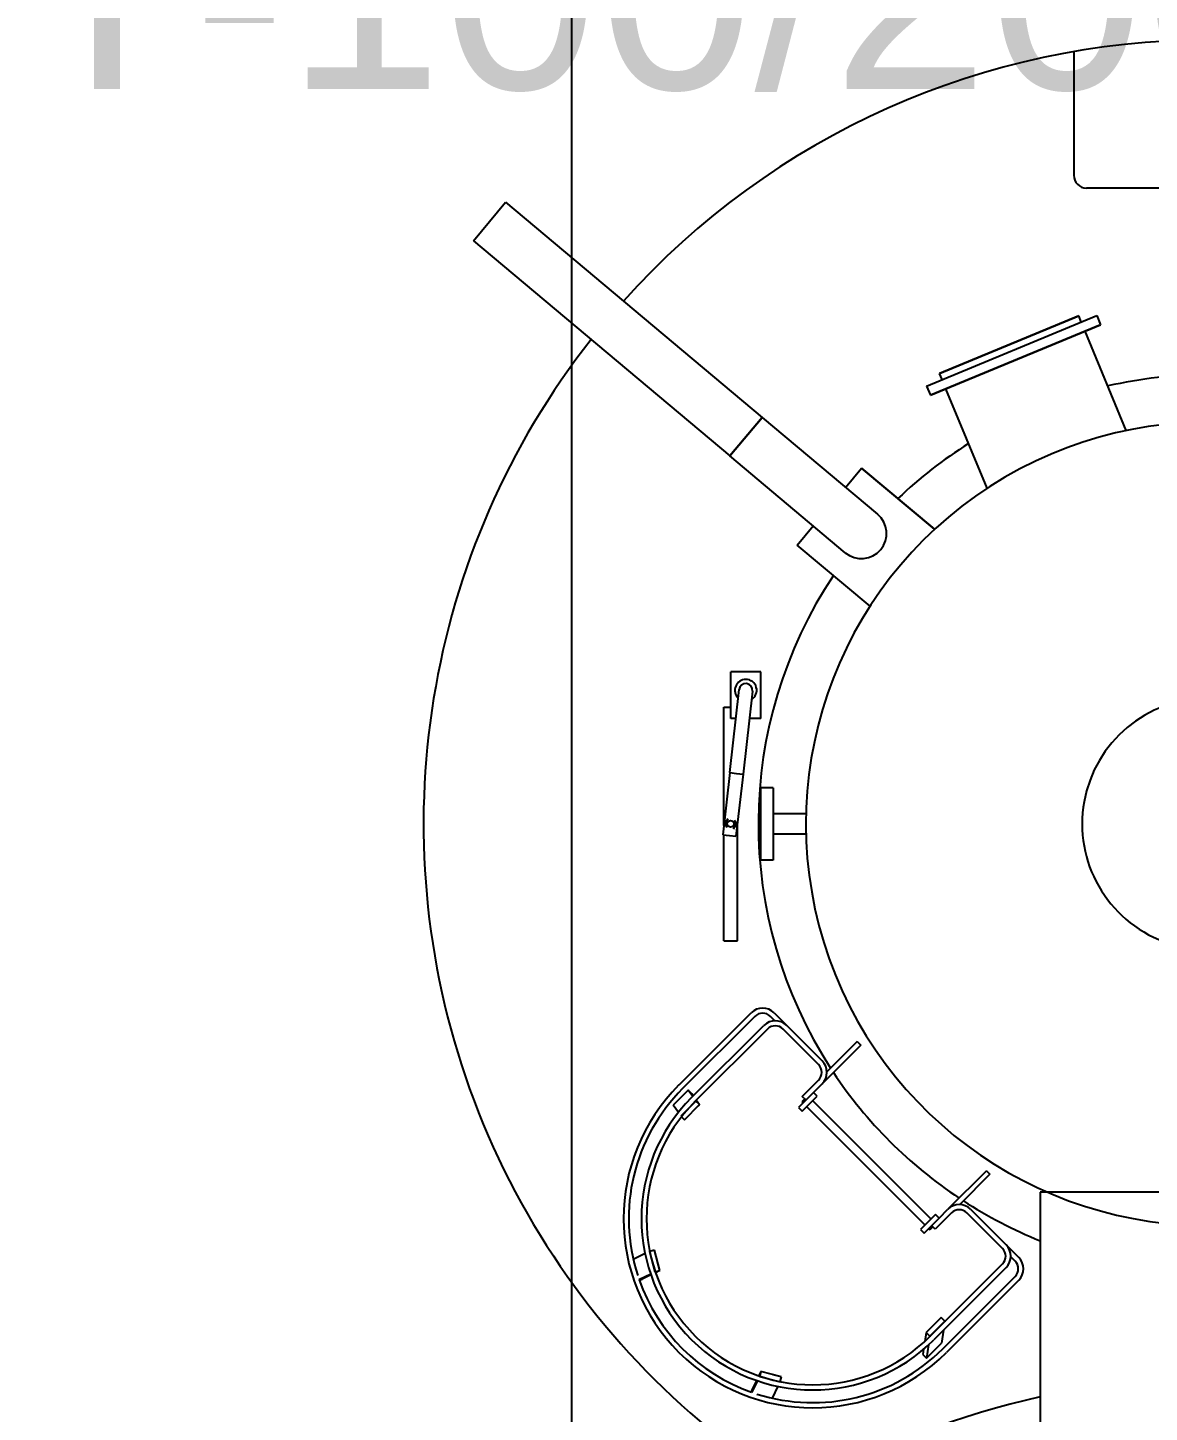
# Model space of a CAD drawing. Header units: inches. Extents: x 517790 to 538444, y 301815 to 302461.
# Drawn here: x 517870.025 to 517873.486, y 302331.443 to 302335.717 of the extents above; entities that cross this region are included whole.
import ezdxf

# ---------------------------------------------------------------- set-up
doc = ezdxf.new("R2010")
doc.units = ezdxf.units.IN
doc.header["$MEASUREMENT"] = 0
doc.linetypes.add('BLAST PROOF PARTITION-EMBED 1_DWG$0$DIVIDE2', pattern=[0.625, 0.25, -0.125, 0, -0.125, 0, -0.125])
doc.layers.add('硅胶总平面底图 工艺装置区', color=253, linetype='Continuous')
doc.layers.add('硅胶总平面底图0804', color=253, linetype='Continuous')
doc.styles.get("Standard").update_dxf_attribs({"font": 'arial.ttf'})

msp = doc.modelspace()

# ---------------------------------------------------------------- linework, layer by layer
at = {"layer": '硅胶总平面底图 工艺装置区', "linetype": 'BLAST PROOF PARTITION-EMBED 1_DWG$0$DIVIDE2', "lineweight": -3, "ltscale": 400}
msp.add_line((517871.7027, 302347.9323), (517871.7027, 302284.8998), dxfattribs=at)
at = {"layer": '硅胶总平面底图 工艺装置区', "color": 253, "linetype": 'Continuous', "lineweight": -3}
for p, q in [((517873.2527, 302335.6436), (517873.2527, 302335.2618)), ((517873.2527, 302335.2618), (517873.2527, 302335.2618)), ((517873.2527, 302335.2618), (517873.2527, 302335.2618)), ((517873.292, 302335.2225), (517873.666, 302335.2225)), ((517873.292, 302335.2225), (517873.292, 302335.2225)), ((517873.292, 302335.2225), (517873.292, 302335.2225)), ((517871.3998, 302335.0596), (517871.4994, 302335.1783)), ((517871.3998, 302335.0596), (517871.4994, 302335.1783)), ((517871.4994, 302335.1783), (517872.291, 302334.5141)), ((517871.3998, 302335.0596), (517872.1913, 302334.3954)), ((517872.7984, 302334.6111), (517873.3235, 302334.8285)), ((517872.7984, 302334.6111), (517873.3235, 302334.8285)), ((517872.8383, 302334.6499), (517873.2679, 302334.8279)), ((517873.2679, 302334.8279), (517872.8383, 302334.6499)), ((517873.2758, 302334.8088), (517873.2679, 302334.8279)), ((517873.3235, 302334.8285), (517873.3354, 302334.7999)), ((517873.3354, 302334.7999), (517872.8103, 302334.5824)), ((517872.8103, 302334.5824), (517873.3354, 302334.7999)), ((517873.4147, 302334.4734), (517873.2876, 302334.7801)), ((517872.8462, 302334.6308), (517872.8383, 302334.6499)), ((517872.7984, 302334.6111), (517872.8103, 302334.5824)), ((517872.9851, 302334.2955), (517872.858, 302334.6022)), ((517872.291, 302334.5141), (517872.1913, 302334.3954)), ((517872.1913, 302334.3954), (517872.291, 302334.5141)), ((517872.291, 302334.5141), (517872.6472, 302334.2152)), ((517872.5475, 302334.0965), (517872.1913, 302334.3954)), ((517872.5482, 302334.2982), (517872.598, 302334.3576)), ((517872.5482, 302334.2982), (517872.598, 302334.3576)), ((517872.598, 302334.3576), (517872.8232, 302334.1687)), ((517872.8232, 302334.1687), (517872.598, 302334.3576)), ((517872.3988, 302334.1201), (517872.4486, 302334.1795)), ((517872.3988, 302334.1201), (517872.4486, 302334.1795)), ((517872.6239, 302333.9312), (517872.3988, 302334.1201)), ((517872.6239, 302333.9312), (517872.3988, 302334.1201)), ((517872.1942, 302333.5851), (517872.1942, 302333.7286)), ((517872.2872, 302333.7286), (517872.1942, 302333.7286)), ((517872.2872, 302333.5851), (517872.2872, 302333.7286)), ((517872.191, 302333.4174), (517872.2202, 302333.6741)), ((517872.2612, 302333.6694), (517872.2321, 302333.4127)), ((517872.1725, 302333.2542), (517872.1725, 302333.6201)), ((517872.1725, 302333.6201), (517872.1942, 302333.6201)), ((517872.2101, 302333.5851), (517872.1942, 302333.5851)), ((517872.2872, 302333.5851), (517872.2517, 302333.5851)), ((517872.191, 302333.4174), (517872.1693, 302333.2259)), ((517872.191, 302333.4174), (517872.2115, 302333.415)), ((517872.2321, 302333.4127), (517872.2103, 302333.2213)), ((517872.2115, 302333.415), (517872.2321, 302333.4127)), ((517872.2858, 302333.3707), (517872.2858, 302333.2592)), ((517872.3252, 302333.3707), (517872.2858, 302333.3707)), ((517872.3252, 302333.3707), (517872.3252, 302333.2592)), ((517872.1849, 302333.2747), (517872.1759, 302333.2592)), ((517872.185, 302333.2747), (517872.1849, 302333.2747)), ((517872.2117, 302333.2592), (517872.2057, 302333.2697)), ((517872.4264, 302333.2903), (517872.3252, 302333.2903)), ((517872.1693, 302333.2259), (517872.1898, 302333.2236)), ((517872.1725, 302332.8983), (517872.1725, 302333.2256)), ((517872.1759, 302333.2592), (517872.182, 302333.2486)), ((517872.1898, 302333.2236), (517872.2103, 302333.2213)), ((517872.2027, 302333.2437), (517872.2028, 302333.2437)), ((517872.2028, 302333.2437), (517872.2117, 302333.2592)), ((517872.2152, 302332.8983), (517872.2152, 302333.2641)), ((517872.2858, 302333.2592), (517872.2858, 302333.1476)), ((517872.3252, 302333.2592), (517872.3252, 302333.1476)), ((517872.4264, 302333.228), (517872.3252, 302333.228)), ((517872.3252, 302333.1476), (517872.2858, 302333.1476)), ((517872.1725, 302332.8983), (517872.2152, 302332.8983)), ((517872.0345, 302332.4532), (517872.2572, 302332.6759)), ((517872.3277, 302332.6759), (517872.3667, 302332.637)), ((517872.2683, 302332.6648), (517872.0456, 302332.4421)), ((517872.0734, 302332.4143), (517872.2961, 302332.637)), ((517872.3073, 302332.6258), (517872.0846, 302332.4031)), ((517872.3298, 302332.6515), (517872.3165, 302332.6648)), ((517872.465, 302332.5163), (517872.3555, 302332.6258)), ((517872.3667, 302332.637), (517872.4762, 302332.5275)), ((517872.5842, 302332.5873), (517872.4907, 302332.4938)), ((517872.5842, 302332.5873), (517872.5954, 302332.5762)), ((517872.5954, 302332.5762), (517872.4762, 302332.4569)), ((517872.4149, 302332.418), (517872.465, 302332.4681)), ((517872.4762, 302332.4569), (517872.4492, 302332.43)), ((517872.0632, 302332.4374), (517872.0168, 302332.3911)), ((517872.0744, 302332.4263), (517872.0632, 302332.4374)), ((517872.0767, 302332.4176), (517872.0632, 302332.4374)), ((517872.0789, 302332.4197), (517872.0744, 302332.4263)), ((517872.4492, 302332.43), (517872.4028, 302332.3836)), ((517872.4223, 302332.4105), (517872.4131, 302332.4013)), ((517872.414, 302332.3725), (517872.4604, 302332.4189)), ((517872.426, 302332.4068), (517872.4149, 302332.418)), ((517872.4604, 302332.4189), (517872.4492, 302332.43)), ((517872.0324, 302332.3681), (517872.0168, 302332.3911)), ((517872.0863, 302332.4035), (517872.0399, 302332.3571)), ((517872.051, 302332.346), (517872.0974, 302332.3924)), ((517872.0863, 302332.4035), (517872.0857, 302332.4043)), ((517872.0974, 302332.3924), (517872.0863, 302332.4035)), ((517872.0974, 302332.3923), (517872.0879, 302332.4064)), ((517872.0888, 302332.3838), (517872.0974, 302332.3923)), ((517872.0974, 302332.3923), (517872.0974, 302332.3924)), ((517872.4028, 302332.3836), (517872.414, 302332.3725)), ((517872.4131, 302332.4013), (517872.4168, 302332.3976)), ((517872.4279, 302332.3864), (517872.7932, 302332.0211)), ((517872.4465, 302332.405), (517872.8118, 302332.0396)), ((517872.0399, 302332.3571), (517872.051, 302332.346)), ((517872.983, 302332.1886), (517872.8638, 302332.0693)), ((517872.9941, 302332.1774), (517872.9006, 302332.0839)), ((517872.983, 302332.1886), (517872.9941, 302332.1774)), ((517873.934, 302332.1225), (517873.1493, 302332.1225)), ((517873.934, 302332.1225), (517873.1493, 302332.1225)), ((517873.1493, 302332.1225), (517873.1493, 302330.2625)), ((517873.1493, 302332.1225), (517873.1493, 302330.2625)), ((517872.8368, 302332.0424), (517872.8638, 302332.0693)), ((517872.9343, 302332.0693), (517873.0438, 302331.9598)), ((517872.8257, 302332.0536), (517872.7793, 302332.0072)), ((517872.7905, 302331.996), (517872.8368, 302332.0424)), ((517872.8749, 302332.0582), (517872.8248, 302332.0081)), ((517872.8368, 302332.0424), (517872.8257, 302332.0536)), ((517873.0326, 302331.9487), (517872.9231, 302332.0582)), ((517872.7793, 302332.0072), (517872.7905, 302331.996)), ((517872.8044, 302332.01), (517872.8081, 302332.0062)), ((517872.8174, 302332.0155), (517872.8081, 302332.0062)), ((517872.8248, 302332.0081), (517872.8137, 302332.0192)), ((517871.9585, 302331.9434), (517871.9433, 302331.9394)), ((517871.9583, 302331.9434), (517871.9518, 302331.9416)), ((517871.9583, 302331.9434), (517871.9583, 302331.9434)), ((517871.9755, 302331.8801), (517871.9585, 302331.9434)), ((517873.0438, 302331.9598), (517873.0828, 302331.9209)), ((517871.9297, 302331.9327), (517871.8933, 302331.9148)), ((517871.9433, 302331.9394), (517871.9603, 302331.876)), ((517871.9757, 302331.8801), (517871.9682, 302331.9073)), ((517872.8099, 302331.6777), (517873.0326, 302331.9005)), ((517873.0716, 302331.9097), (517873.0584, 302331.923)), ((517871.947, 302331.8694), (517871.9107, 302331.8515)), ((517871.948, 302331.8666), (517871.9209, 302331.8533)), ((517871.9603, 302331.876), (517871.9755, 302331.8801)), ((517871.9613, 302331.8762), (517871.9671, 302331.8778)), ((517871.9755, 302331.8801), (517871.9622, 302331.8736)), ((517871.9757, 302331.8801), (517871.9755, 302331.8801)), ((517871.9755, 302331.8801), (517871.9757, 302331.8801)), ((517873.0438, 302331.8893), (517872.8211, 302331.6666)), ((517872.8489, 302331.6388), (517873.0716, 302331.8615)), ((517871.9118, 302331.8508), (517871.9209, 302331.8533)), ((517873.0828, 302331.8503), (517872.86, 302331.6276)), ((517872.8435, 302331.7349), (517872.7971, 302331.6885)), ((517872.8546, 302331.7238), (517872.8435, 302331.7349)), ((517872.7971, 302331.6885), (517872.793, 302331.6616)), ((517872.7971, 302331.6885), (517872.8082, 302331.6774)), ((517872.8082, 302331.6774), (517872.8546, 302331.7238)), ((517872.8503, 302331.6958), (517872.8442, 302331.6564)), ((517872.8545, 302331.7237), (517872.8543, 302331.7221)), ((517872.798, 302331.6101), (517872.8442, 302331.6564)), ((517872.8041, 302331.6504), (517872.798, 302331.6101)), ((517872.8083, 302331.6775), (517872.808, 302331.6759)), ((517872.7893, 302331.6373), (517872.7868, 302331.6212)), ((517872.7868, 302331.6212), (517872.798, 302331.6101)), ((517872.2868, 302331.5686), (517872.2804, 302331.5554)), ((517872.2869, 302331.5687), (517872.2828, 302331.5535)), ((517872.2868, 302331.5686), (517872.285, 302331.5619)), ((517872.2868, 302331.5685), (517872.2868, 302331.5686)), ((517872.3503, 302331.5517), (517872.2869, 302331.5687)), ((517872.3502, 302331.5518), (517872.3252, 302331.5584)), ((517872.2599, 302331.5138), (517872.2576, 302331.505)), ((517872.2763, 302331.5402), (517872.2583, 302331.5035)), ((517872.2734, 302331.5412), (517872.2599, 302331.5138)), ((517872.2828, 302331.5535), (517872.3462, 302331.5365)), ((517872.3395, 302331.5229), (517872.3216, 302331.4865)), ((517872.3462, 302331.5365), (517872.3503, 302331.5517)), ((517872.3465, 302331.5375), (517872.348, 302331.5433)), ((517872.3502, 302331.5517), (517872.3502, 302331.5518))]:
    msp.add_line(p, q, dxfattribs=at)
msp.add_circle((517872.1938, 302333.2592), 0.0103, dxfattribs=at)
for centre, radius, start, end in [((517873.666, 302333.2592), 2.42, 90, 138.1649), ((517873.292, 302335.2618), 0.0394, 180, 270), ((517873.666, 302333.2592), 2.42, 141.8351, 257.6729), ((517873.666, 302333.2592), 1.3867, 90, 102.8482), ((517873.666, 302333.2592), 1.24, 43.5424, 273.9661), ((517873.666, 302333.2592), 1.3867, 122.1518, 133.5824), ((517872.5974, 302334.1558), 0.0775, 230, 50), ((517872.5974, 302334.1558), 0.0775, 230, 50), ((517873.666, 302333.2592), 1.3867, 146.4176, 212.9362), ((517872.2407, 302333.6717), 0.0336, 90, 225.5414), ((517872.2407, 302333.6717), 0.0336, 301.5012, 90), ((517872.2407, 302333.6717), 0.0207, 83.5213, 173.5213), ((517872.2407, 302333.6717), 0.0207, 353.5213, 83.5213), ((517873.666, 302333.2592), 0.3875, 90, 329.4693), ((517873.666, 302333.2592), 0.3875, 90, 329.4693), ((517872.2924, 302332.6407), 0.0499, 45, 135), ((517872.2924, 302332.6407), 0.0341, 45, 135), ((517872.3314, 302332.6017), 0.0499, 45, 135), ((517872.3314, 302332.6017), 0.0341, 45, 135), ((517872.4409, 302332.4922), 0.0341, 315, 45), ((517872.4409, 302332.4922), 0.0499, 315, 45), ((517872.4472, 302332.0404), 0.5838, 135, 315), ((517873.666, 302333.2592), 1.3867, 213.6007, 236.3993), ((517872.4472, 302332.0404), 0.568, 135, 197.9757), ((517872.4472, 302332.0404), 0.5287, 135, 315), ((517872.4472, 302332.0404), 0.5129, 135, 315), ((517872.899, 302332.0341), 0.0499, 45, 135), ((517872.899, 302332.0341), 0.0341, 45, 135), ((517873.666, 302333.2592), 1.3867, 237.0638, 248.1253), ((517873.0085, 302331.9246), 0.0341, 315, 45), ((517873.0085, 302331.9246), 0.0499, 315, 45), ((517873.0475, 302331.8856), 0.0341, 315, 45), ((517873.0475, 302331.8856), 0.0499, 315, 45), ((517872.4472, 302332.0404), 0.568, 199.4014, 250.6053), ((517872.4472, 302332.0404), 0.568, 252.361, 315), ((517873.666, 302329.1259), 2.42, 102.3271, 138.1649)]:
    msp.add_arc(centre, radius, start, end, dxfattribs=at)
at = {"layer": '硅胶总平面底图0804', "color": 253, "linetype": 'Continuous', "lineweight": 20}
for p, q in [((517871.7024, 302347.9323), (517871.7024, 302284.8998)), ((517871.7024, 302333.518), (517871.7024, 302343.6864))]:
    msp.add_line(p, q, dxfattribs=at)

# ---------------------------------------------------------------- texts
at = {"layer": '硅胶总平面底图 工艺装置区', "color": 9, "linetype": 'Continuous', "lineweight": 20}
msp.add_text('T-100/200/300', height=0.619992, dxfattribs=at).set_placement((517870.0051, 302335.5276))

doc.saveas('drawing.dxf')
